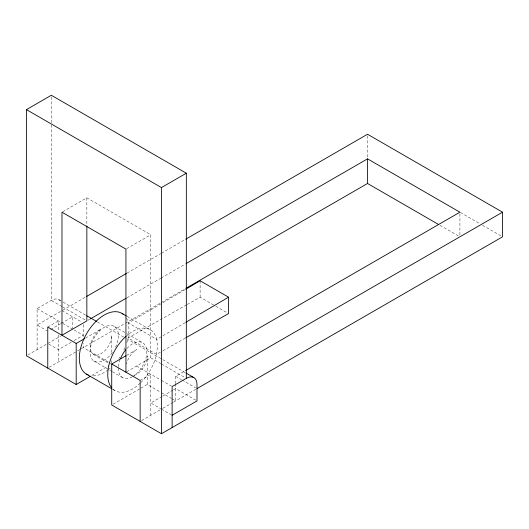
<?xml version="1.0" encoding="UTF-8"?>
<svg xmlns="http://www.w3.org/2000/svg" width="529" height="529" viewBox="0 0 529 529"><rect width="100%" height="100%" fill="white"/><g stroke="black" fill="none" stroke-linecap="round" stroke-linejoin="round"><path stroke-width="0.4" stroke-dasharray="2.65 1.98" d="M185.196 289.548L128.342 322.968L129.063 330.003L128.084 337.978A35.172 20.307 -60 0 1 126.854 342.534M185.196 322.67L156.769 339.38A35.172 20.307 -60 0 0 126.669 335.736M62.693 211.779L86.849 197.833L150.805 234.757L150.805 357.835L126.643 371.781M126.643 248.703L150.805 234.757M37.109 349.629L37.109 308.605L51.32 300.399A15.077 8.702 -60 0 1 60.551 301.226M60.557 311.475L37.109 325.018L47.055 330.757M62.693 310.245L86.313 296.61M127.099 273.057L160.73 253.642M161.444 253.226L185.064 239.597M47.769 327.067L58.428 320.911L58.428 331.577M50.612 329.527L60.557 323.781M61.271 323.371L72.638 316.811L72.638 328.297M27.872 354.966L47.121 343.85M47.835 343.44L60.709 336.001M87.887 320.316L90.036 319.073M126.861 297.814L160.842 278.194M161.14 278.023L185.421 264.004M71.217 342.243L58.428 349.629L47.769 343.48M74.06 340.603L83.298 335.274L74.06 329.937M85.427 338.143L101.065 329.117A15.077 8.702 -60 0 0 90.406 347.579A15.077 8.702 -60 0 0 101.065 353.736A15.077 8.702 -60 0 0 111.725 335.274L111.725 354.146M49.19 367.271L76.903 351.269M77.611 350.859L80.454 349.219M81.168 348.809L124.718 323.662M125.433 323.252L160.426 303.051M161.14 302.634L185.421 288.616M91.828 375.478L108.881 365.632M126.643 355.376L136.594 349.629A15.077 8.702 -60 0 0 126.457 363.992M140.145 380.397L150.805 374.248L150.805 415.272M113.14 404.196L140.145 388.603M140.853 388.193L147.254 384.504L160.75 392.3M175.674 383.684L175.674 376.298L184.958 370.935M162.172 396.4L150.805 402.966L160.75 408.705M162.886 395.99L172.831 390.243M173.545 389.833L175.674 388.603L195.571 400.089M141.567 420.608L162.172 408.705M162.886 408.295L172.831 402.556M173.545 402.146L195.67 389.37M186.572 304.856L128.084 337.978L156.505 354.39L162.211 351.157M187.286 304.453L200.121 297.186L215.045 305.802M162.925 350.753L185.038 338.236M460.402 212.473L479.691 223.608M482.547 225.261L502.55 236.807M440.016 225.321L458.491 235.987M215.753 306.212L227.126 312.771M127.112 316.402L150.56 329.937M114.449 326.492L126.53 333.468M127.238 333.878L142.87 342.904M58.858 299.652L62.429 301.715M63.143 302.125L86.002 315.324M97.435 321.923L123.865 337.185M126.722 338.831L185.302 372.654M61.979 306.555L51.32 300.399L51.32 124.923M62.693 306.965L85.427 320.091M150.805 357.835L160.75 363.582M161.464 363.992L184.912 377.527M61.979 310.655L81.876 322.141M175.674 376.298L181.361 379.577M182.069 379.987L195.571 387.783M37.109 308.605L61.979 322.961M62.693 323.371L72.638 329.117M136.594 366.042L160.75 379.987M161.464 380.397L171.409 386.144M108.167 361.935L83.298 347.579L83.298 343.48M108.881 362.352L111.011 363.582M161.464 392.71L171.409 398.449M172.123 398.859L175.674 400.916L175.674 384.504M93.527 354.476L108.445 363.092M93.944 361.062L111.712 371.318M112.419 371.728L122.371 377.475M161.464 409.115L171.409 414.862M112.551 389.205L114.681 390.435M459.913 213.835L459.913 235.167M367.536 135.887L367.536 158.039M200.121 280.773L200.121 297.186M147.254 384.504L147.254 355.786A15.077 8.702 -60 0 1 133.837 375.418M111.725 360.705L111.725 363.172M86.849 197.833L86.849 225.089M83.298 324.608L83.298 337.733M58.428 334.864L58.428 361.935M51.32 96.913L51.32 124.103M126.358 317.955A35.172 20.307 -60 0 1 128.342 322.968L156.769 339.38L157.483 346.416L156.505 354.39A35.172 20.307 -60 0 1 140.833 382.553M124.897 347.738A35.172 20.307 -60 0 1 123.27 351.196M119.799 357.135A35.172 20.307 -60 0 1 118.932 358.404M110.144 368.23A35.172 20.307 -60 0 1 108.881 369.282M108.24 369.784A35.172 20.307 -60 0 1 92.026 375.848M112.399 352.44A20.102 11.605 -60 0 1 90.241 354.959A20.102 11.605 -60 0 1 107.466 325.917A20.102 11.605 -60 0 1 115.461 347.289M140.271 383.102A35.172 20.307 -60 0 1 112.313 388.491M126.874 348.499A20.102 11.605 -60 0 1 146.493 348.604A20.102 11.605 -60 0 1 132.944 376.403M132.329 376.76A20.102 11.605 -60 0 1 118.41 368.058M118.489 366.59A20.102 11.605 -60 0 1 119.944 360.084"/><path stroke-width="0.79" d="M185.91 289.132L200.121 280.773L228.548 297.186L228.548 313.598L185.752 337.833M185.904 322.247L228.548 297.186M90.406 376.298L76.189 384.504L26.45 355.786L26.45 109.622L51.32 95.266L186.334 173.214L186.334 378.347A15.077 8.702 -60 0 1 196.993 384.504L196.993 400.916L172.123 415.272M26.45 109.622L161.464 187.577L186.334 173.214M86.313 296.61L126.385 273.473M185.778 239.181L367.536 134.247L502.55 212.195L502.55 236.807L161.464 433.734L111.725 405.016L111.725 363.992L125.935 355.786M90.439 318.842L126.147 298.224M186.135 263.587L367.536 158.859L459.913 212.195L185.672 370.525M47.769 368.091L47.769 327.067L76.189 343.473L84.719 338.553M186.135 288.206L367.536 183.477L438.594 224.501M186.334 378.347L172.123 386.554L172.123 427.577M196.993 388.603L502.55 212.195M122.133 313.532L126.398 315.992M86.716 315.74L96.721 321.513M186.016 373.064L193.872 377.6M111.725 363.992L140.145 380.397L140.145 421.428M86.253 374.029L111.837 388.795M367.536 158.859L367.536 183.477M161.464 187.577L161.464 433.734M125.935 372.191L125.935 249.113L61.979 212.189L61.979 335.274L86.849 320.911L86.849 225.916M76.189 343.473L76.189 384.504M88.297 375.041A35.172 20.307 -60 0 1 86.637 333.581A35.172 20.307 -60 0 1 123.369 314.418M111.784 387.902A35.172 20.307 -60 0 1 126.1 336.232M120.46 358.715A20.102 11.605 -60 0 1 125.763 349.768"/></g></svg>
